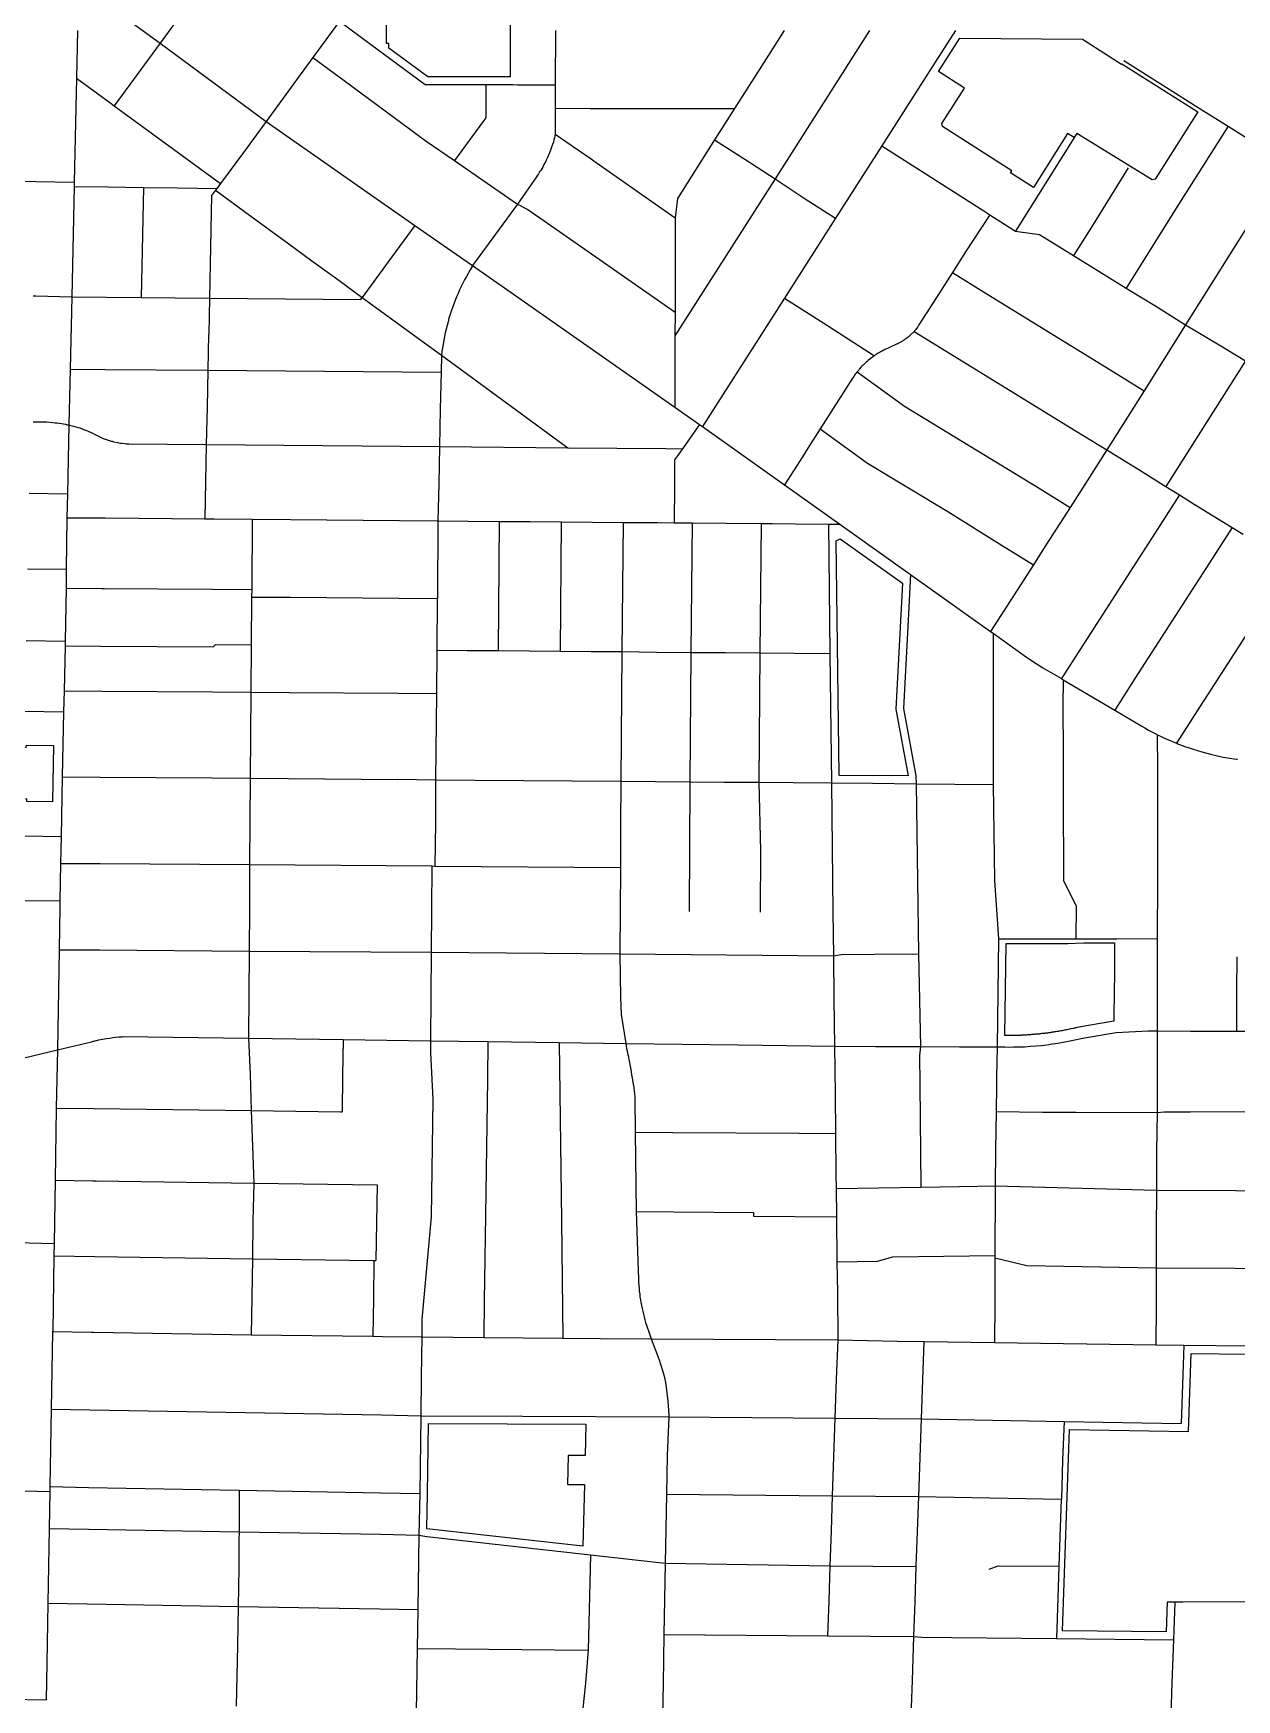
# Model space of a CAD drawing. Extents: x 1 to 394, y 101 to 384.
# Drawn here: x 324.36 to 358.99, y 164.25 to 212.21 of the extents above; entities that cross this region are included whole.
import ezdxf

# ---------------------------------------------------------------- set-up
doc = ezdxf.new("R2010")
doc.units = 0
doc.layers.get('0').update_dxf_attribs({"linetype": 'CONTINUOUS'})

msp = doc.modelspace()

# ---------------------------------------------------------------- linework, layer by layer
at = {"color": 3}
for points in [[(338.024847, 214.01103), (338.094411, 213.945552), (338.08603, 210.949922), (335.712445, 210.954113), (334.59112, 211.780785), (334.59112, 211.915827), (334.525642, 211.915827), (334.525642, 213.192655), (334.501127, 213.192655), (334.501127, 213.949753), (334.566605, 214.015231), (338.02468, 214.011041)], [(357.872971, 209.951372), (356.649343, 208.007482), (356.555263, 207.987053), (354.390381, 209.321177), (354.316731, 209.206585), (354.124382, 209.325273), (353.146303, 207.766061), (352.483337, 208.187584), (352.52011, 208.248977), (350.527117, 209.521719), (350.506687, 209.615798), (351.157375, 210.626616), (350.40847, 211.109522), (351.022332, 212.06714), (354.549971, 212.042625), (355.679477, 211.31417), (355.683668, 211.326428), (357.873097, 209.951383)], [(349.536759, 190.835789), (347.547851, 190.852132), (347.46603, 197.600499), (347.576515, 197.657806), (349.368988, 196.380978), (349.180735, 192.755111), (349.53678, 190.835778)], [(324.937358, 191.711564), (324.908757, 190.086874), (324.172121, 190.099131), (324.172121, 190.168695), (320.259794, 190.234174), (320.288395, 191.719715), (324.155714, 191.658323), (324.159905, 191.723801), (324.937463, 191.711543)], [(354.578592, 186.035408), (355.478915, 186.035408), (355.470533, 185.012301), (355.466343, 184.742205), (355.457961, 183.776405), (354.385751, 183.592248), (354.365322, 183.588058), (354.340806, 183.583867), (354.320377, 183.579677), (354.299948, 183.571295), (354.275433, 183.567105), (354.23447, 183.558723), (354.209955, 183.554533), (354.168991, 183.546152), (354.144476, 183.53777), (354.103513, 183.529389), (354.078998, 183.525199), (354.058569, 183.521008), (354.034053, 183.516817), (353.99309, 183.508436), (353.968575, 183.504245), (353.948146, 183.500055), (353.923631, 183.495864), (353.882668, 183.487483), (353.858152, 183.483292), (353.837723, 183.483292), (353.813208, 183.479102), (353.772245, 183.470721), (353.74773, 183.46653), (353.7273, 183.462339), (353.702785, 183.458149), (353.682356, 183.458149), (353.661927, 183.453958), (353.637412, 183.449767), (353.616983, 183.445577), (353.592467, 183.445577), (353.572038, 183.441386), (353.547523, 183.437196), (353.527094, 183.433005), (353.506665, 183.433005), (353.48215, 183.428814), (353.46172, 183.424624), (353.437205, 183.424624), (353.416776, 183.420433), (353.392261, 183.420433), (353.351298, 183.412052), (353.326782, 183.412052), (353.306353, 183.407861), (353.281838, 183.407861), (353.261409, 183.403671), (353.236894, 183.403671), (353.216465, 183.39948), (353.191949, 183.39948), (353.17152, 183.39529), (353.151091, 183.39529), (353.126576, 183.391099), (353.081527, 183.391099), (353.061098, 183.386908), (353.036582, 183.386908), (353.016153, 183.382718), (352.971104, 183.382718), (352.946589, 183.378527), (352.90154, 183.378527), (352.881111, 183.374336), (352.791117, 183.374336), (352.770688, 183.370146), (352.680694, 183.370146), (352.656179, 183.365955), (352.320605, 183.365955), (352.353292, 186.009646), (354.133486, 186.013837), (354.579556, 186.03018)], [(357.435083, 167.054867), (356.989013, 167.054867), (356.960412, 166.199553), (353.981147, 166.232239), (354.181668, 172.03117), (357.602917, 171.973863), (357.680653, 174.212406), (360.921832, 174.175529)], [(335.729008, 172.199015), (340.259293, 172.182671), (340.259293, 172.178481), (340.238864, 171.278158), (339.755959, 171.278158), (339.735529, 170.443304), (340.218435, 170.443304), (340.177472, 168.667206), (335.684022, 169.170573), (335.700366, 170.177305), (335.728966, 172.198952)], [(361.704848, 163.437518), (361.831708, 167.067471), (357.444659, 167.05909)]]:
    msp.add_lwpolyline(points, dxfattribs=at)
at = {"color": 4}
for points in [[(325.669899, 213.626342), (328.010745, 211.923905)], [(328.731007, 212.910177), (328.010745, 211.923905), (327.351875, 211.023583)], [(333.16717, 212.554142), (332.405987, 211.51467)], [(333.16717, 212.554142), (334.067493, 211.891166)], [(325.633063, 212.284036), (325.604462, 210.917183)], [(339.383518, 212.284036), (339.379327, 210.724834)], [(345.964092, 212.284036), (345.247927, 211.158636)], [(348.423627, 212.288132), (345.706275, 208.015675)], [(350.899526, 212.284036), (350.162889, 211.134079)], [(328.010745, 211.923905), (331.063681, 209.673094)], [(332.405987, 211.51467), (331.779846, 210.65527)], [(332.405987, 211.51467), (333.306309, 210.851705)], [(334.067493, 211.891166), (335.638973, 210.733026), (336.391974, 210.728836)], [(327.351875, 211.023583), (326.688899, 210.12325)], [(345.247927, 211.158636), (344.539943, 210.041407)], [(350.162889, 211.134079), (348.779662, 208.973293)], [(355.744924, 211.420549), (357.991649, 210.008668)], [(325.60442, 210.917183), (325.538942, 207.921543)], [(325.60442, 210.917183), (326.566135, 210.213285)], [(331.779846, 210.65527), (331.063681, 209.673094)], [(333.306309, 210.851705), (335.667626, 209.10425), (336.482009, 208.543587)], [(336.391974, 210.72893), (337.378246, 210.72893)], [(337.378246, 210.72893), (337.378246, 209.771312), (337.296424, 209.660816)], [(337.378246, 210.72893), (338.155804, 210.72893)], [(338.155804, 210.72893), (338.290846, 210.72474)], [(338.290846, 210.724834), (339.379432, 210.724834)], [(339.379432, 210.724834), (339.379432, 210.04959)], [(326.566135, 210.213285), (326.688899, 210.123292)], [(326.688899, 210.12325), (329.745921, 207.884718)], [(339.379432, 210.04959), (340.386154, 210.045399)], [(339.379432, 210.04959), (339.379432, 209.308867)], [(340.386154, 210.045504), (342.772028, 210.045504)], [(342.772028, 210.045504), (342.90707, 210.045504), (344.539943, 210.041313)], [(331.063681, 209.673094), (330.404801, 208.780944)], [(331.063681, 209.673094), (335.340235, 206.677454)], [(337.296393, 209.660816), (336.482009, 208.543587)], [(344.539943, 210.041407), (343.967003, 209.141075)], [(357.991649, 210.008668), (358.748746, 209.533945)], [(339.379432, 209.308867), (339.367174, 209.25156), (339.354917, 209.19834), (339.338573, 209.141033), (339.326316, 209.087812), (339.293629, 208.981412), (339.2732, 208.928192), (339.256856, 208.870885), (339.236427, 208.817664), (339.215998, 208.768529), (339.195569, 208.715308), (339.171054, 208.662088), (339.146539, 208.612953), (339.122023, 208.559732), (339.097508, 208.510597), (339.072993, 208.457376), (339.044288, 208.408241), (339.019772, 208.359106), (338.962466, 208.260941), (338.929779, 208.215892), (338.901073, 208.166757), (338.868386, 208.121708), (338.839786, 208.080745), (338.295498, 207.286812)], [(339.379432, 209.308867), (340.382068, 208.609066)], [(343.967003, 209.141075), (342.898888, 207.455012)], [(343.967003, 209.141075), (344.838682, 208.580423)], [(354.353504, 209.267946), (353.28539, 207.569594)], [(358.748746, 209.533945), (357.320501, 207.279038)], [(358.748746, 209.533945), (359.501748, 209.059232)], [(330.404801, 208.780944), (329.745921, 207.884718)], [(340.382068, 208.609066), (340.553946, 208.490388)], [(348.779662, 208.973293), (347.445538, 206.886168)], [(348.779662, 208.973293), (349.655437, 208.412631)], [(336.482009, 208.543587), (337.292307, 207.982936)], [(340.553946, 208.490388), (342.83341, 206.898446)], [(344.838682, 208.580423), (345.706275, 208.015675)], [(349.655437, 208.412631), (351.709823, 207.098978)], [(355.871785, 208.330788), (354.807767, 206.632437)], [(360.447087, 208.469927), (357.521022, 203.820964)], [(323.316764, 207.966561), (324.433992, 207.946132)], [(324.433992, 207.9461), (325.538942, 207.921585)], [(325.534846, 207.798769), (325.465282, 204.623068)], [(325.538942, 207.921543), (325.534751, 207.798769)], [(325.534846, 207.798769), (326.508839, 207.786511)], [(326.508839, 207.786501), (327.52785, 207.770157)], [(327.52785, 207.770126), (327.462371, 204.602608)], [(327.52785, 207.770126), (328.510025, 207.757868)], [(328.510025, 207.757847), (329.639521, 207.741504)], [(329.602686, 207.688283), (329.488104, 207.536855), (329.426712, 204.582147)], [(329.639521, 207.741483), (329.602644, 207.688262)], [(329.602686, 207.688283), (330.580775, 206.976203)], [(329.745921, 207.884718), (329.639521, 207.741483)], [(337.292307, 207.982936), (338.294943, 207.28722)], [(345.706275, 208.015675), (342.825228, 203.501754)], [(345.706275, 208.015675), (346.569772, 207.442734)], [(338.294943, 207.28722), (337.664716, 206.423723)], [(338.294943, 207.28722), (338.589595, 207.135803), (339.281214, 206.652897)], [(342.898888, 207.455012), (342.83341, 206.898446)], [(346.569772, 207.442734), (347.445538, 206.886168)], [(353.28539, 207.569594), (352.622424, 206.513758)], [(357.320501, 207.279038), (356.387429, 205.789411)], [(330.580775, 206.976203), (331.714368, 206.149542)], [(342.83341, 206.898446), (342.83341, 205.539765)], [(347.445538, 206.886168), (345.976371, 204.586243)], [(351.885798, 206.984385), (351.190082, 205.920367)], [(351.709823, 207.098978), (351.885798, 206.984385)], [(351.885798, 206.984385), (352.622424, 206.513758)], [(335.340235, 206.677454), (334.570859, 205.625715)], [(335.340235, 206.677454), (337.00174, 205.523401)], [(337.664716, 206.423723), (337.00174, 205.523401)], [(339.281214, 206.652897), (342.829314, 204.181095)], [(352.622424, 206.513758), (352.696074, 206.501501)], [(352.696084, 206.50148), (353.318129, 206.415572), (354.292122, 205.809903)], [(354.807767, 206.632437), (354.292122, 205.809871)], [(331.714368, 206.149542), (332.377334, 205.66254)], [(351.190082, 205.920367), (350.809491, 205.32287)], [(354.292122, 205.809871), (355.810403, 204.872714)], [(356.387429, 205.789411), (355.810403, 204.872714), (356.632978, 204.369348)], [(332.377334, 205.66254), (333.081231, 205.150991)], [(334.570859, 205.625715), (333.821954, 204.606704)], [(337.00174, 205.523401), (336.985397, 205.4948), (336.92809, 205.400721), (336.82169, 205.212468), (336.772555, 205.114303), (336.72342, 205.020223), (336.674285, 204.922058), (336.629236, 204.823893), (336.584187, 204.721537), (336.539138, 204.623372), (336.498175, 204.521016), (336.424525, 204.316399), (336.420334, 204.308018)], [(337.00174, 205.523401), (338.012569, 204.815418)], [(342.83341, 205.539765), (342.829219, 204.181095)], [(350.809491, 205.32287), (350.265203, 204.471651)], [(350.809491, 205.32287), (351.62797, 204.819503), (355.446175, 202.466379)], [(333.081231, 205.150991), (333.821954, 204.606704)], [(338.012569, 204.815418), (342.817046, 201.451464)], [(324.360332, 204.647625), (324.433982, 204.647625)], [(324.433992, 204.647625), (325.465282, 204.62311)], [(325.465282, 204.623068), (325.420232, 202.540039)], [(325.465282, 204.623068), (326.463821, 204.610811)], [(326.463821, 204.6108), (327.462371, 204.602419)], [(327.462371, 204.602608), (328.444547, 204.594226)], [(328.444547, 204.594425), (329.426722, 204.582168)], [(329.426722, 204.582147), (329.406293, 203.546772)], [(329.426722, 204.582147), (330.527576, 204.573766)], [(330.527576, 204.573965), (333.781033, 204.54945), (333.821996, 204.606756)], [(333.821954, 204.606704), (335.340235, 203.497668)], [(336.420627, 204.307955), (336.387941, 204.213876), (336.355254, 204.11152), (336.322567, 204.00512), (336.293861, 203.902765), (336.236555, 203.689965), (336.21204, 203.583565), (336.150647, 203.264356), (336.134304, 203.15386), (336.11796, 203.04746), (336.105703, 202.94106)], [(345.976371, 204.586243), (344.212552, 201.819778)], [(345.976371, 204.586243), (347.216363, 203.796407)], [(350.265203, 204.471651), (349.84369, 203.812782), (349.831433, 203.792352), (349.815089, 203.767837), (349.802832, 203.747408), (349.753697, 203.686015), (349.741439, 203.665586), (349.72101, 203.649243), (349.708752, 203.628814)], [(356.632978, 204.369348), (357.521022, 203.820964)], [(342.829314, 204.181095), (342.825123, 203.501754)], [(357.521022, 203.820964), (356.330133, 201.922091)], [(357.521022, 203.820964), (358.482737, 203.243937)], [(329.406251, 203.546772), (329.381736, 202.511397)], [(335.340235, 203.497668), (336.105514, 202.941102)], [(342.825228, 203.501754), (342.821037, 202.822414)], [(347.216363, 203.796407), (348.570948, 202.928824)], [(349.708637, 203.628625), (349.598141, 203.518129), (349.577712, 203.501786), (349.561368, 203.485442), (349.479547, 203.419964), (349.459117, 203.407706), (349.434602, 203.391363), (349.414173, 203.375019), (349.393744, 203.362762), (349.369229, 203.350504), (349.3488, 203.334161), (349.324284, 203.321903), (349.303855, 203.309646), (349.27934, 203.297388), (349.258911, 203.285131), (349.234396, 203.272873), (349.222138, 203.268683), (348.980685, 203.158187)], [(349.708637, 203.628625), (354.369879, 200.759845)], [(336.105514, 202.941102), (336.093257, 202.4541)], [(336.105514, 202.941102), (336.784844, 202.441822)], [(348.570948, 202.928824), (348.50547, 202.88786), (348.476869, 202.863345), (348.444182, 202.83883), (348.386875, 202.789695), (348.354189, 202.76518), (348.325588, 202.740665), (348.296882, 202.712064), (348.268281, 202.687549), (348.243766, 202.658948), (348.215165, 202.634433), (348.186564, 202.605832), (348.137429, 202.548525), (348.112914, 202.515839), (348.088399, 202.487238), (348.072055, 202.466808)], [(348.980193, 203.157998), (348.898371, 203.117035), (348.894181, 203.117035), (348.865475, 203.104777), (348.84096, 203.088434), (348.812254, 203.076176), (348.783653, 203.059833), (348.754948, 203.047575), (348.726347, 203.031232), (348.701832, 203.014889), (348.673231, 202.998545), (348.648715, 202.982202), (348.620115, 202.965858), (348.595599, 202.949515), (348.571084, 202.929086)], [(358.482737, 203.243937), (359.248016, 202.777406)], [(325.420264, 202.540039), (325.383386, 200.93582)], [(325.420264, 202.540039), (326.418804, 202.531658)], [(326.418804, 202.531857), (329.381704, 202.511428)], [(329.381704, 202.511397), (329.361275, 201.443282)], [(329.381704, 202.511397), (336.093236, 202.45409)], [(336.093236, 202.4541), (336.072806, 201.385986)], [(336.784844, 202.441822), (338.118968, 201.467839)], [(342.821131, 202.822414), (342.816941, 201.451464)], [(348.071678, 202.466379), (348.063297, 202.457998), (348.038782, 202.425311), (348.014267, 202.39671), (347.993838, 202.364023), (347.969323, 202.331336), (347.948893, 202.29865), (347.93255, 202.27822), (347.531498, 201.65209)], [(348.071678, 202.466379), (349.434445, 201.480107), (351.718005, 200.084601)], [(355.446175, 202.466379), (356.330133, 201.922091)], [(359.248016, 202.777406), (356.948092, 199.167904)], [(356.330133, 201.922091), (355.253837, 200.215558)], [(329.361244, 201.443282), (329.336729, 200.371072)], [(338.118968, 201.467839), (339.739563, 200.281036)], [(342.817046, 201.451464), (343.529115, 200.948098)], [(344.212552, 201.819778), (343.615054, 200.886716)], [(347.531487, 201.651996), (347.00766, 200.825324)], [(324.360332, 201.029951), (324.683627, 201.02157), (324.740934, 201.02157), (324.92509, 201.009313), (324.986483, 201.000931), (325.043789, 200.996741), (325.105182, 200.98836), (325.166575, 200.976102), (325.223881, 200.967721), (325.285274, 200.955463), (325.34258, 200.943206), (325.383544, 200.934825)], [(325.383428, 200.93582), (325.342465, 198.951008)], [(325.383428, 200.93582), (325.403858, 200.931629), (325.51845, 200.898942), (325.579842, 200.882599), (325.694435, 200.849912), (325.809017, 200.808949), (325.866323, 200.784434), (325.92363, 200.764005), (325.976851, 200.739489), (326.009538, 200.727232), (326.373754, 200.547172)], [(336.072775, 201.385986), (336.04826, 200.313775)], [(343.529115, 200.948098), (343.038027, 200.252393)], [(343.529115, 200.948098), (343.615022, 200.886706)], [(326.373786, 200.547046), (326.398301, 200.538665), (326.439264, 200.522321), (326.512914, 200.497806), (326.553878, 200.485549), (326.59065, 200.473291), (326.631613, 200.46491), (326.668386, 200.452652), (326.791161, 200.428137), (326.828038, 200.419756), (326.869001, 200.415565), (326.909965, 200.407184), (326.991786, 200.398803), (327.028559, 200.394612), (327.069522, 200.394612), (327.110485, 200.390422), (329.336749, 200.369993)], [(343.615054, 200.886716), (345.976371, 199.208836)], [(347.00766, 200.825324), (346.647529, 200.264672)], [(347.00766, 200.825324), (348.370427, 199.834966), (350.674448, 198.447642)], [(354.369879, 200.759845), (355.253837, 200.215558)], [(329.336687, 200.371072), (329.316257, 199.302957)], [(329.336687, 200.371072), (336.048218, 200.313765)], [(336.048218, 200.313775), (336.027789, 199.245661)], [(336.048218, 200.313775), (339.739563, 200.281089)], [(339.739563, 200.281036), (342.563314, 200.256521)], [(342.563314, 200.25649), (343.038027, 200.252299)], [(342.894792, 200.047776), (342.81297, 199.933184), (342.81297, 199.188365)], [(343.038027, 200.252393), (342.894792, 200.047776)], [(346.492016, 200.015037), (345.976371, 199.208836)], [(346.647529, 200.264672), (346.492016, 200.015037)], [(351.718005, 200.084601), (353.301765, 199.114704)], [(355.253837, 200.215558), (354.689088, 199.3316)], [(355.253837, 200.215558), (356.203273, 199.630349)], [(356.203273, 199.630349), (356.948092, 199.167904)], [(329.316226, 199.302957), (329.291711, 198.234843)], [(336.027757, 199.245661), (336.003242, 198.177547)], [(342.812949, 199.188365), (342.804568, 198.120251)], [(345.976371, 199.208836), (347.568312, 198.079329)], [(353.301765, 199.114704), (354.198001, 198.562235)], [(354.689088, 199.3316), (354.198001, 198.562235)], [(356.948092, 199.167904), (357.340962, 198.926451)], [(324.241653, 198.971469), (325.342507, 198.95104)], [(325.342507, 198.951008), (325.326164, 198.267582)], [(354.198001, 198.562235), (353.412261, 197.338607)], [(357.340962, 198.926451), (356.776203, 198.042494)], [(357.340962, 198.926451), (357.766571, 198.656356)], [(357.766571, 198.656356), (358.859242, 197.985208)], [(325.326132, 198.267582), (325.301617, 196.782041)], [(325.326132, 198.267582), (326.324682, 198.259201)], [(326.324682, 198.2594), (326.431082, 198.2594)], [(326.431082, 198.2594), (329.291669, 198.234885)], [(329.291669, 198.234843), (329.561765, 198.230652)], [(329.561765, 198.230747), (330.658532, 198.222365)], [(330.658532, 198.222564), (330.646275, 196.200918)], [(330.658532, 198.222564), (331.759386, 198.214183)], [(331.759386, 198.214382), (334.902347, 198.185781)], [(334.902347, 198.185729), (336.0032, 198.177348)], [(336.0032, 198.177547), (335.986857, 195.939004)], [(336.0032, 198.177547), (336.87488, 198.169165)], [(336.87488, 198.169365), (337.76702, 198.160983)], [(337.76702, 198.161182), (337.734333, 194.441184)], [(337.76702, 198.161182), (338.65917, 198.152801)], [(338.65917, 198.15299), (339.55131, 198.148799)], [(339.55131, 198.148904), (339.518623, 194.42482)], [(339.55131, 198.148904), (340.44345, 198.140523)], [(340.44345, 198.140711), (341.331504, 198.13233)], [(341.331504, 198.132529), (341.298817, 194.412541)], [(341.331504, 198.132529), (342.325958, 198.124148)], [(342.325958, 198.124347), (342.804767, 198.120156)], [(342.804767, 198.120251), (343.320401, 198.11606)], [(343.320401, 198.116165), (343.283629, 194.392081)], [(343.320401, 198.116165), (344.310769, 198.107783)], [(344.310769, 198.107972), (345.305223, 198.099591)], [(345.305223, 198.09979), (345.268346, 194.375706)], [(345.305223, 198.09979), (345.628518, 198.095599)], [(345.628518, 198.095704), (346.295581, 198.091513)], [(346.295581, 198.091608), (347.24092, 198.083226)], [(347.24092, 198.083425), (347.568312, 198.079235)], [(347.24092, 198.083425), (347.281884, 194.359341)], [(347.568312, 198.079329), (349.606323, 196.630623)], [(350.674448, 198.447642), (352.241832, 197.465467)], [(356.776203, 198.042494), (355.499375, 196.053596), (354.5172, 194.523037)], [(358.859242, 197.985208), (358.290398, 197.10125)], [(358.859242, 197.985208), (359.174356, 197.792859)], [(352.241832, 197.465467), (353.142154, 196.912997)], [(353.412261, 197.338607), (353.142154, 196.912997)], [(358.290398, 197.10125), (356.064134, 193.63908)], [(324.196636, 196.798405), (325.301586, 196.782062)], [(325.301586, 196.782041), (325.301586, 196.241839)], [(349.606323, 196.630623), (349.536759, 195.321056)], [(349.606323, 196.630623), (351.902162, 194.993664)], [(353.142154, 196.912997), (351.902162, 194.993664)], [(360.573948, 196.933458), (357.856596, 192.710104)], [(325.301586, 196.241839), (325.27288, 194.715376)], [(325.301586, 196.241839), (326.328768, 196.233458)], [(326.328768, 196.233657), (326.394247, 196.233657)], [(326.394247, 196.233657), (329.520843, 196.209142)], [(329.520843, 196.2091), (330.646254, 196.200718)], [(330.646254, 196.200918), (330.642063, 195.984022)], [(330.642157, 195.984022), (330.633776, 194.608976)], [(330.642157, 195.984022), (331.747107, 195.975641)], [(331.747107, 195.97584), (334.881886, 195.947239)], [(334.881886, 195.947186), (335.986825, 195.938805)], [(335.986825, 195.939004), (335.974568, 194.457559)], [(349.536759, 195.321056), (349.405802, 192.771486), (349.757751, 190.835789), (349.770009, 190.6107)], [(324.151618, 194.731751), (325.272932, 194.715407)], [(325.272932, 194.715376), (325.272932, 194.580334)], [(351.902162, 194.993664), (351.979898, 194.940444)], [(351.979919, 194.940464), (352.945719, 194.252942), (353.023455, 194.199721), (353.21989, 194.068764), (353.416325, 193.94599), (353.948345, 193.634962)], [(351.979919, 194.940464), (351.979919, 193.589966)], [(325.272932, 194.580334), (325.244331, 193.287131)], [(325.272932, 194.580334), (326.304222, 194.571952)], [(326.304222, 194.572141), (329.533122, 194.547626)], [(329.533122, 194.547594), (329.602686, 194.617159), (330.633975, 194.608777)], [(330.633975, 194.608976), (330.621718, 193.246209)], [(335.974557, 194.457559), (335.9623, 193.205288)], [(335.974557, 194.457559), (336.846237, 194.449178)], [(336.846237, 194.449377), (337.73428, 194.440996)], [(337.73428, 194.441184), (338.626431, 194.432803)], [(338.626431, 194.433002), (339.518571, 194.424621)], [(339.518571, 194.42482), (340.410711, 194.416439)], [(340.410711, 194.416638), (341.298765, 194.412447)], [(341.298765, 194.412541), (341.270059, 190.684371)], [(341.298765, 194.412541), (342.293219, 194.400284)], [(342.293219, 194.400263), (343.283576, 194.391882)], [(343.283576, 194.392081), (343.254871, 190.667997)], [(343.283576, 194.392081), (344.27803, 194.383699)], [(344.27803, 194.383898), (345.268388, 194.375517)], [(345.268388, 194.375706), (345.235701, 190.651632)], [(345.268388, 194.375706), (346.262841, 194.367325)], [(346.262841, 194.367524), (347.281842, 194.359142)], [(347.281842, 194.359341), (347.330977, 190.635257)], [(354.5172, 194.523037), (353.948366, 193.634983)], [(325.244289, 193.287131), (325.232032, 192.681461)], [(325.244289, 193.287131), (326.345143, 193.27875)], [(326.345143, 193.278949), (329.520843, 193.254433)], [(351.979919, 193.589966), (351.979919, 193.283045)], [(351.979919, 193.283045), (351.98411, 190.59024)], [(353.948366, 193.634983), (353.997501, 193.602296)], [(353.997469, 193.602244), (353.985212, 192.845157)], [(353.997469, 193.602244), (355.483011, 192.730565)], [(356.064134, 193.63908), (355.483011, 192.730565)], [(329.520843, 193.254392), (330.621697, 193.24601)], [(330.621697, 193.246209), (330.601267, 190.77031)], [(330.621697, 193.246209), (331.72255, 193.237828)], [(331.72255, 193.238027), (334.861425, 193.213512)], [(334.861425, 193.21347), (335.962279, 193.205089)], [(335.962279, 193.205288), (335.937764, 190.725293)], [(353.985191, 192.845157), (354.001534, 191.523312)], [(324.110697, 192.697826), (325.232011, 192.681482)], [(325.232011, 192.681461), (325.191048, 190.811232)], [(355.483011, 192.730565), (356.264655, 192.264034), (356.346477, 192.214899), (356.456973, 192.153507), (356.571554, 192.092114), (356.682051, 192.034807), (356.706566, 192.02255)], [(357.856596, 192.710104), (357.255023, 191.777043)], [(356.706639, 192.022581), (356.71502, 191.048588)], [(356.706639, 192.022581), (356.796632, 191.977532), (356.911214, 191.924311), (357.029893, 191.871091), (357.144485, 191.821956), (357.254981, 191.776907)], [(354.001566, 191.523312), (354.001566, 190.328326)], [(357.255023, 191.777043), (357.263404, 191.772852), (357.50076, 191.682859), (357.619439, 191.641895), (357.742213, 191.600932), (357.987752, 191.527282), (358.233301, 191.461804), (358.478839, 191.404497), (358.60571, 191.379982), (358.732571, 191.359553), (358.855345, 191.339124), (358.982206, 191.318694), (359.014892, 191.314504)], [(356.714821, 191.048588), (356.710631, 189.464829)], [(325.19109, 190.811232), (325.162384, 189.09243)], [(325.19109, 190.811232), (326.287847, 190.802851)], [(326.287847, 190.80305), (329.500383, 190.778535)], [(329.500383, 190.778493), (330.601236, 190.770111)], [(330.601236, 190.77031), (330.592855, 189.530308)], [(330.601236, 190.77031), (331.697993, 190.761929)], [(331.697993, 190.762128), (334.836868, 190.733527)], [(334.836868, 190.737571), (335.937722, 190.725314)], [(335.937722, 190.725293), (335.929341, 189.4853)], [(335.937722, 190.725293), (337.071315, 190.716912)], [(337.071315, 190.717111), (341.270112, 190.684424)], [(341.270112, 190.684371), (341.26173, 189.440283)], [(341.270112, 190.684371), (342.26048, 190.67599)], [(342.26048, 190.676179), (343.254923, 190.667798)], [(343.254923, 190.667997), (343.234494, 186.93573)], [(343.254923, 190.667997), (344.245291, 190.659615)], [(344.245291, 190.659814), (345.235648, 190.651433)], [(345.235648, 190.651632), (346.226006, 190.647442)], [(345.235648, 190.651632), (345.288869, 188.679089), (345.276612, 186.919366)], [(346.226006, 190.647536), (347.330956, 190.635278)], [(347.330956, 190.635257), (347.367833, 186.911173)], [(347.330956, 190.635257), (348.509566, 190.623)], [(348.509566, 190.622979), (349.770019, 190.610721)], [(349.770019, 190.6107), (350.874969, 190.602319)], [(349.770019, 190.6107), (349.831412, 185.720295)], [(350.874969, 190.602518), (351.984015, 190.590261)], [(351.984015, 190.59024), (352.016702, 187.823784)], [(354.001566, 190.328326), (354.005756, 187.82787)], [(330.593054, 189.530308), (330.580796, 188.286219)], [(335.92954, 189.4853), (335.917282, 188.241212)], [(341.261929, 189.440283), (341.253548, 188.196194)], [(356.710725, 189.464829), (356.714915, 187.836063)], [(324.08614, 189.108795), (325.162436, 189.092451)], [(325.162436, 189.09243), (325.146093, 188.318958)], [(325.146072, 188.318958), (325.125643, 187.238565)], [(325.146072, 188.318958), (326.283761, 188.310577)], [(326.283761, 188.310776), (330.580775, 188.286261)], [(330.580775, 188.286219), (330.576585, 187.033948)], [(330.580775, 188.286219), (335.827226, 188.245256)], [(335.827226, 188.245297), (335.818845, 186.997123)], [(335.827226, 188.245297), (335.917219, 188.241107)], [(335.917261, 188.241212), (341.253747, 188.196162)], [(341.253747, 188.196194), (341.249557, 186.952105)], [(352.016754, 187.823784), (352.131336, 186.145904)], [(354.005652, 187.82787), (354.369879, 187.083062), (354.357621, 186.14999)], [(356.714821, 187.836063), (356.70644, 186.154086)], [(324.053401, 187.25494), (325.125611, 187.238597)], [(325.121515, 187.070783), (325.101086, 185.83078)], [(325.125611, 187.238565), (325.121421, 187.070783)], [(330.576679, 187.033948), (330.568298, 185.793955)], [(335.819044, 186.997123), (335.806786, 185.761216)], [(341.249651, 186.952105), (341.24127, 185.712102)], [(347.367791, 186.911173), (347.384135, 185.658902)], [(352.131336, 186.145904), (352.094459, 183.039768)], [(352.131336, 186.145904), (353.244468, 186.145904)], [(353.244468, 186.145904), (354.3576, 186.150095)], [(354.3576, 186.14999), (355.540307, 186.14999)], [(355.540307, 186.14999), (356.706639, 186.154181)], [(356.706639, 186.154086), (356.698258, 184.656266)], [(325.101054, 185.83078), (325.051919, 182.949733)], [(325.101054, 185.83078), (326.267386, 185.82659)], [(326.267386, 185.826695), (330.568497, 185.794008)], [(330.568497, 185.793955), (330.560116, 184.553953)], [(330.568497, 185.793955), (335.806765, 185.761269)], [(335.806765, 185.761216), (335.798384, 184.521213)], [(335.806765, 185.761216), (341.241469, 185.712081)], [(341.241469, 185.712102), (347.384156, 185.658881)], [(341.241469, 185.712102), (341.257812, 184.47211)], [(347.384156, 185.658902), (347.609233, 185.69578), (348.566862, 185.708037)], [(347.384156, 185.658902), (347.400499, 184.422996)], [(348.566862, 185.708016), (349.831412, 185.720274)], [(349.831412, 185.720295), (349.892804, 183.04795)], [(358.990199, 185.626163), (358.986009, 184.65217)], [(356.698457, 184.656266), (356.698457, 183.498117)], [(358.986103, 184.65217), (358.981912, 183.494031), (361.26147, 183.48565)], [(330.560315, 184.553953), (330.551933, 183.285317)], [(335.798583, 184.521213), (335.790202, 183.215743)], [(341.257833, 184.47211), (341.278262, 183.968744), (341.409219, 183.137986)], [(347.40053, 184.422996), (347.42096, 183.056143)], [(325.05194, 182.949733), (326.038212, 183.1871), (326.124119, 183.207529), (326.136377, 183.21172)], [(326.136429, 183.211646), (326.246925, 183.236161)], [(326.246925, 183.236203), (326.29606, 183.248461), (326.467949, 183.281148), (326.557942, 183.293405), (326.64385, 183.305663), (326.729758, 183.314044), (326.819751, 183.326302), (326.905659, 183.330492), (326.938345, 183.334683), (330.551923, 183.285548)], [(330.552122, 183.285317), (330.597171, 182.245846)], [(330.552122, 183.285317), (333.27357, 183.24844)], [(333.27357, 183.248482), (333.257227, 182.20901)], [(333.27357, 183.248482), (335.79039, 183.215795)], [(335.79039, 183.215743), (335.7862, 182.876072), (335.855764, 181.525584), (335.810715, 178.149352), (335.544705, 175.190548), (335.536324, 174.695374)], [(335.79039, 183.215743), (337.443724, 183.191228)], [(337.443724, 183.191186), (337.427381, 182.110793)], [(337.443724, 183.191186), (339.489917, 183.162585)], [(352.094501, 183.039768), (352.315493, 183.035578), (352.421893, 183.031387), (352.581503, 183.035578), (352.737016, 183.039768), (352.896616, 183.043959), (353.056215, 183.056216), (353.211729, 183.068474), (353.371329, 183.080731), (353.526842, 183.101161), (353.686452, 183.12159), (353.841956, 183.142019), (354.152983, 183.199326), (354.464, 183.264804), (354.607235, 183.301682), (355.519846, 183.449013), (355.524037, 183.449013)], [(355.523932, 183.449013), (356.440629, 183.498148), (356.698457, 183.498148)], [(356.698457, 183.498117), (357.660161, 183.493926)], [(356.698457, 183.498117), (356.698457, 182.196732)], [(357.660161, 183.494031), (358.982007, 183.494031)], [(323.959279, 182.691916), (323.96347, 182.691916), (324.135348, 182.732879), (325.052045, 182.949775)], [(325.05194, 182.949733), (325.019253, 181.275949)], [(339.489917, 183.162543), (339.555396, 178.042953)], [(339.489917, 183.162543), (341.409261, 183.138028)], [(341.409261, 183.137986), (341.421518, 183.064336), (341.433776, 182.994772), (341.450119, 182.921121), (341.462377, 182.847471), (341.47872, 182.790165), (341.536027, 182.479148), (341.560542, 182.319538), (341.5728, 182.237716)], [(341.409261, 183.137986), (344.654525, 183.092937)], [(344.654525, 183.092968), (347.420991, 183.056091)], [(347.420991, 183.056143), (347.433249, 181.68928)], [(347.420991, 183.056143), (348.599601, 183.051952)], [(348.599601, 183.052047), (349.892794, 183.047856)], [(349.892794, 183.04795), (349.860107, 182.79423), (349.872364, 181.967558)], [(349.892794, 183.04795), (351.010022, 183.039569)], [(351.010022, 183.039768), (352.094501, 183.039768)], [(352.094501, 183.039768), (352.082243, 182.18855)], [(330.59714, 182.245846), (330.634017, 181.206374)], [(341.572957, 182.237664), (341.593386, 182.143584), (341.626073, 181.963524), (341.63833, 181.869445), (341.650588, 181.779451), (341.658969, 181.685372), (341.671227, 181.595379), (341.671227, 181.566778), (341.683484, 180.584602)], [(333.257206, 182.20901), (333.244948, 181.165453)], [(337.427349, 182.110793), (337.374128, 178.182091)], [(349.872333, 181.967558), (349.900934, 179.000571)], [(352.078136, 181.926636), (352.065879, 181.173635)], [(352.082233, 182.18855), (352.078042, 181.926636)], [(356.698457, 182.196732), (356.698457, 181.149078)], [(325.019201, 181.275949), (324.986514, 179.201102)], [(325.019201, 181.275949), (326.107787, 181.263691)], [(347.43327, 181.68928), (347.445527, 180.547505)], [(326.107787, 181.26367), (330.633975, 181.206364)], [(330.633975, 181.206374), (333.195813, 181.169497)], [(330.633975, 181.206374), (330.666662, 180.166903)], [(333.195813, 181.169549), (333.244948, 181.165359)], [(352.065858, 181.173635), (352.0536, 180.089156)], [(352.065858, 181.173635), (353.399982, 181.161378), (354.3576, 181.161378), (356.698457, 181.14912)], [(356.698457, 181.149078), (356.686199, 180.027764)], [(356.698457, 181.149078), (356.903074, 181.165422), (357.651979, 181.165422)], [(357.651979, 181.165453), (361.265567, 181.17771)], [(341.683442, 180.58433), (341.712148, 178.296684)], [(341.683442, 180.58433), (342.763835, 180.575949)], [(342.763835, 180.576148), (346.397884, 180.551633), (347.445538, 180.5474)], [(347.445538, 180.547505), (347.457795, 179.368895)], [(330.666714, 180.166903), (330.703592, 179.115163)], [(352.053579, 180.089156), (352.041322, 179.037406)], [(356.686178, 180.027764), (356.681988, 178.910546)], [(347.457816, 179.368895), (347.462007, 178.95965)], [(324.986462, 179.201102), (324.957861, 177.379987)], [(324.986462, 179.201102), (326.075047, 179.184759)], [(326.075047, 179.184727), (326.169127, 179.180537)], [(326.169169, 179.180642), (330.70355, 179.115163)], [(330.70355, 179.115163), (330.679035, 178.022492)], [(330.70355, 179.115163), (334.251649, 179.070114)], [(334.251649, 179.070146), (334.235306, 177.981571)], [(347.461912, 178.95965), (348.68554, 178.980079)], [(347.461912, 178.95965), (347.47417, 178.145266)], [(348.68554, 178.98011), (349.900976, 179.000539)], [(349.900976, 179.000571), (351.018204, 179.021)], [(351.018204, 179.021032), (352.041301, 179.037375)], [(352.041301, 179.037406), (352.03711, 178.047049)], [(352.041301, 179.037406), (356.682082, 178.910546)], [(356.682082, 178.910546), (356.677891, 177.8015)], [(356.682082, 178.910546), (361.232828, 178.898288)], [(330.678993, 178.022492), (330.666735, 176.933917)], [(334.235285, 177.981571), (334.218941, 176.892985)], [(337.374149, 178.182091), (337.337377, 175.726653)], [(339.555396, 178.042953), (339.596359, 174.654453)], [(341.712096, 178.296684), (341.765317, 176.59015), (341.773698, 176.385533), (341.777888, 176.279133), (341.794232, 176.074506), (341.798422, 176.009027)], [(341.712096, 178.296684), (342.792489, 178.288303)], [(342.792489, 178.288502), (345.088317, 178.272158), (345.088317, 178.161662), (347.474191, 178.145319)], [(347.474191, 178.145266), (347.486448, 176.85616)], [(352.037215, 178.047049), (352.033024, 177.883353)], [(352.033119, 177.883353), (352.033119, 177.032134)], [(356.677986, 177.8015), (356.673795, 176.680186)], [(323.87333, 177.404544), (324.957819, 177.380029)], [(324.953723, 177.023942), (324.91695, 174.850888)], [(324.957819, 177.379987), (324.953628, 177.023942)], [(324.953723, 177.023942), (326.132333, 177.007598)], [(326.132333, 177.007577), (330.666714, 176.933927)], [(348.652801, 176.872524), (349.094775, 176.991203), (352.033119, 177.032166)], [(352.033119, 176.970742), (352.028928, 175.755306)], [(352.033119, 177.032134), (352.033119, 176.970742)], [(352.033119, 176.970742), (352.953912, 176.74976), (356.6739, 176.680196)], [(330.666714, 176.933917), (330.646285, 175.841246)], [(330.666714, 176.933917), (334.161624, 176.892954)], [(334.161624, 176.892985), (334.145281, 175.800324)], [(334.161624, 176.892985), (334.218931, 176.892985)], [(347.486469, 176.85616), (348.652801, 176.872503)], [(347.486469, 176.85616), (347.498727, 175.972202)], [(356.6739, 176.680186), (356.669709, 175.567054)], [(356.6739, 176.680186), (361.224645, 176.655671)], [(341.798035, 176.009027), (341.810292, 175.92312), (341.818674, 175.841298), (341.830931, 175.759476), (341.847274, 175.677654), (341.859532, 175.591747), (341.879961, 175.509925), (341.896305, 175.428103), (341.916734, 175.346282), (341.937163, 175.268546), (341.957592, 175.186724), (341.982107, 175.104902), (342.006623, 175.027166), (342.035224, 174.945344), (342.059739, 174.867609), (342.063929, 174.863418), (342.137579, 174.63834)], [(330.646254, 175.841246), (330.62991, 174.75267)], [(334.145249, 175.800324), (334.132992, 174.711739)], [(337.337324, 175.726653), (337.325067, 174.678999)], [(347.498748, 175.972202), (347.511005, 174.605339)], [(352.029022, 175.648896), (352.024832, 174.527582)], [(352.029022, 175.755306), (352.029022, 175.648896)], [(356.669803, 175.567054), (356.665613, 174.462104)], [(324.916898, 174.850888), (324.875934, 172.616431)], [(324.916898, 174.850888), (326.03003, 174.830459)], [(326.03003, 174.830417), (326.095508, 174.830417)], [(326.095508, 174.830417), (330.629879, 174.752681)], [(330.629879, 174.75267), (334.132971, 174.711707)], [(334.132971, 174.711739), (334.411259, 174.707548)], [(334.411259, 174.707653), (335.53667, 174.695395)], [(335.53667, 174.695374), (335.524412, 173.545407)], [(335.53667, 174.695374), (337.325046, 174.679031)], [(337.325046, 174.678999), (339.596328, 174.654484)], [(339.596328, 174.654453), (340.672624, 174.646072)], [(340.672624, 174.64626), (342.137705, 174.637879)], [(342.137705, 174.638078), (342.199098, 174.486661), (342.31369, 174.183826), (342.366911, 174.032409), (342.465076, 173.721381), (342.510125, 173.565867), (342.526468, 173.516732)], [(342.137705, 174.638078), (347.511016, 174.605391)], [(347.511016, 174.605339), (347.465967, 173.475843)], [(347.511016, 174.605339), (349.21755, 174.572652)], [(349.21755, 174.5726), (349.986925, 174.560342)], [(349.986925, 174.560321), (349.945962, 173.451286)], [(349.986925, 174.560321), (352.024937, 174.527634)], [(352.024937, 174.527582), (356.665718, 174.462104)], [(356.665718, 174.462104), (357.467822, 174.457913)], [(357.467822, 174.458018), (357.430945, 173.320329)], [(357.467822, 174.458018), (361.212367, 174.412969)], [(335.524391, 173.545407), (335.508048, 172.424093)], [(342.526479, 173.516764), (342.550994, 173.381711), (342.571423, 173.246668), (342.620558, 172.84152), (342.632816, 172.706467), (342.641197, 172.571414), (342.649578, 172.432275), (342.649578, 172.395397)], [(347.466009, 173.475843), (347.429131, 172.354518)], [(349.945994, 173.451286), (349.909221, 172.334057)], [(357.430987, 173.320329), (357.390023, 172.203101)], [(324.875976, 172.616431), (324.839099, 170.381985)], [(324.875976, 172.616431), (325.989108, 172.596002)], [(325.989108, 172.595971), (334.382606, 172.444553)], [(334.382606, 172.444553), (335.508016, 172.424124), (338.442264, 172.411835)], [(335.508016, 172.424093), (335.479415, 170.18555)], [(338.442264, 172.411814), (342.649253, 172.395471)], [(342.649253, 172.39545), (342.600118, 171.278221)], [(342.649253, 172.39545), (347.429173, 172.354486)], [(347.429173, 172.354518), (347.392296, 171.241386)], [(347.429173, 172.354518), (349.909169, 172.334089)], [(349.909169, 172.334057), (349.872291, 171.216839), (349.83137, 170.099611)], [(349.909169, 172.334057), (354.022026, 172.260407), (353.976977, 171.143168)], [(354.022026, 172.260397), (357.390065, 172.20309)], [(342.600139, 171.278221), (342.57971, 170.169186)], [(347.392338, 171.241386), (347.351374, 170.120072)], [(353.977009, 171.143168), (353.944322, 170.021854)], [(322.666077, 170.29195), (323.750566, 170.27152), (324.835044, 170.246974)], [(324.835044, 170.246932), (324.814615, 169.174732)], [(324.839141, 170.381985), (324.83495, 170.246932)], [(324.839141, 170.381985), (325.952273, 170.35747)], [(325.952273, 170.357428), (330.286123, 170.279692)], [(330.286123, 170.279671), (330.281932, 169.0806)], [(330.286123, 170.279671), (334.349867, 170.206021)], [(334.349867, 170.206011), (335.479373, 170.185581)], [(335.479373, 170.18555), (335.458944, 168.990575)], [(342.579679, 170.169186), (342.563335, 169.154271)], [(342.579679, 170.169186), (347.351416, 170.120051)], [(347.351416, 170.120072), (347.31873, 169.113339)], [(347.351416, 170.120072), (349.831412, 170.099642)], [(349.831412, 170.099611), (349.798725, 169.092879)], [(349.831412, 170.099611), (353.94427, 170.021875)], [(353.94427, 170.021854), (353.89922, 168.929183)], [(324.814584, 169.174732), (324.777811, 167.026225)], [(324.814584, 169.174732), (325.952273, 169.154303)], [(325.952273, 169.154271), (330.282026, 169.080621)], [(330.282026, 169.0806), (330.277836, 168.855522), (330.273645, 168.049321)], [(330.282026, 169.0806), (334.358059, 169.011036)], [(334.358059, 169.011036), (335.458913, 168.990607)], [(335.458913, 168.990575), (335.426226, 166.842058)], [(335.458913, 168.990575), (335.683991, 168.949612), (340.394346, 168.417603)], [(342.563314, 169.154271), (342.542885, 168.176182)], [(347.318677, 169.113339), (347.2818, 168.106617)], [(349.798673, 169.092879), (349.761795, 168.086146)], [(353.899252, 168.929183), (353.874737, 168.090243), (353.846052, 167.181728)], [(340.394346, 168.417634), (340.324782, 165.679822)], [(340.394346, 168.417634), (342.542854, 168.176182)], [(330.273844, 168.049321), (330.253415, 166.932093)], [(342.542854, 168.176182), (342.52651, 167.13671)], [(342.542854, 168.176182), (347.281842, 168.106617)], [(347.281842, 168.106617), (347.249155, 167.099885)], [(347.281842, 168.106617), (349.761837, 168.086188)], [(349.761837, 168.086146), (349.72915, 167.079424)], [(351.869423, 168.0084), (352.123154, 168.102479), (353.874695, 168.090222)], [(324.777759, 167.026225), (324.749053, 165.29923)], [(324.777759, 167.026225), (325.911352, 167.005795)], [(325.911352, 167.005753), (330.253384, 166.932103)], [(330.253384, 166.932093), (330.232954, 165.814875)], [(330.253384, 166.932093), (334.32532, 166.862529)], [(342.526479, 167.13671), (342.50605, 166.129988)], [(347.249103, 167.099885), (347.21233, 166.093153)], [(349.729098, 167.079424), (349.692325, 166.072692)], [(353.846052, 167.181728), (353.805089, 166.01131)], [(357.210005, 167.054867), (357.173128, 165.974475)], [(334.32532, 166.862529), (335.426174, 166.842099)], [(335.426174, 166.842058), (335.40983, 165.72484)], [(342.506018, 166.129988), (342.481503, 164.709925)], [(342.506018, 166.129988), (347.212278, 166.093111)], [(347.212278, 166.093153), (349.692273, 166.072724)], [(349.692273, 166.072692), (349.647224, 164.808143)], [(349.692273, 166.072692), (349.917351, 166.052263), (350.793126, 166.043882)], [(350.793126, 166.044049), (353.805131, 166.011363)], [(353.805131, 166.01131), (357.17317, 165.974433)], [(357.17317, 165.974475), (357.128121, 164.734482)], [(330.232923, 165.814875), (330.196046, 164.06742)], [(335.409799, 165.72484), (335.377112, 163.895532)], [(335.409799, 165.72484), (336.510652, 165.712582)], [(336.510652, 165.712561), (340.324772, 165.679874)], [(340.324772, 165.679822), (340.251122, 164.72629)], [(324.749105, 165.29923), (324.728676, 164.251577)], [(340.234736, 164.542133), (340.10378, 163.375801)], [(340.251111, 164.72629), (340.234768, 164.542133)], [(342.481461, 164.709925), (342.45286, 163.351244)], [(349.647255, 164.808143), (349.594034, 163.269401)], [(357.128152, 164.734482), (357.074931, 163.150723)], [(320.394795, 164.312959), (322.559677, 164.280272), (323.627791, 164.263876), (324.728645, 164.251598)]]:
    msp.add_lwpolyline(points, dxfattribs=at)

doc.saveas('drawing.dxf')
